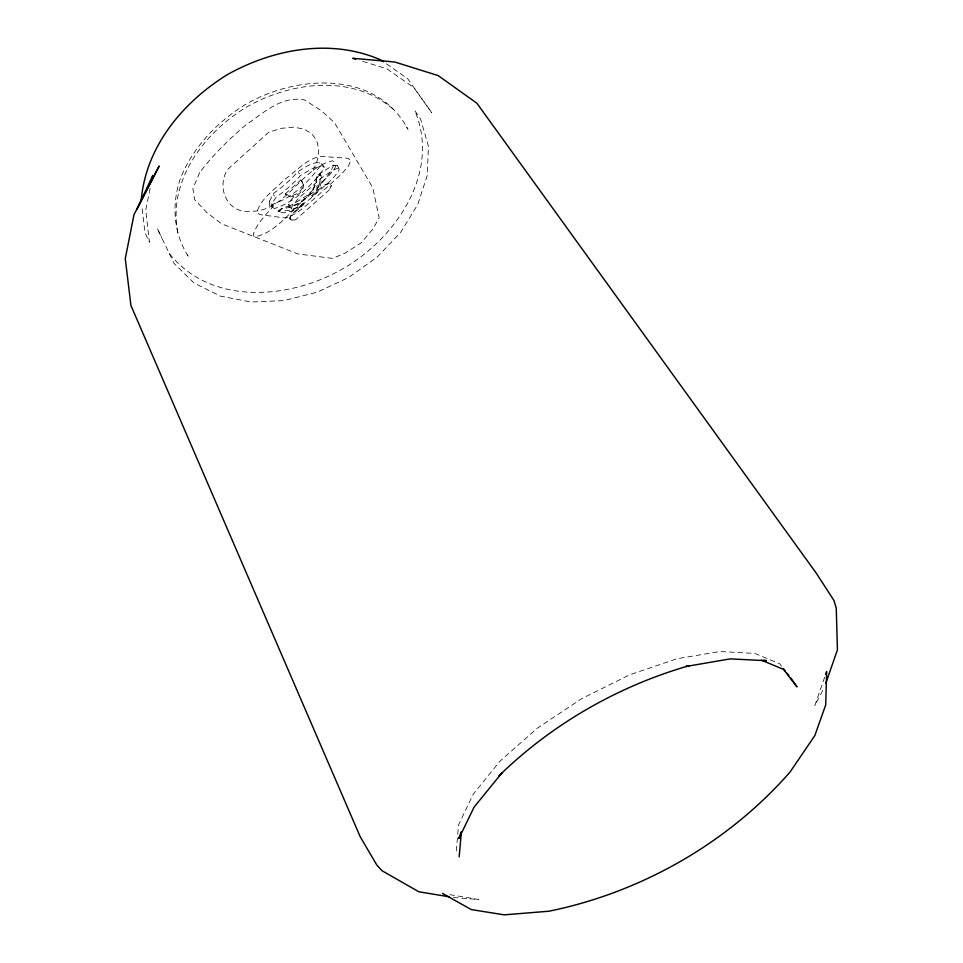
<?xml version="1.0" encoding="UTF-8"?>
<svg xmlns="http://www.w3.org/2000/svg" width="963" height="963" viewBox="0 0 963 963"><rect width="100%" height="100%" fill="white"/><g stroke="black" fill="none" stroke-linecap="round" stroke-linejoin="round"><path stroke-width="0.72" stroke-dasharray="4.82 3.61" d="M320.222 178.745L319.596 184.053L317.248 189.422A24.34 18.285 -29.8 0 1 311.783 195.922L312.578 196.584A25.05 18.815 -29.8 0 0 320.595 174.195L316.382 177.192C316.081 186.798 309.833 195.056 302.213 200.497C295.509 207.623 284.29 204.457 278.006 211.366L278.283 211.872A25.014 18.754 -29.3 0 0 303.935 204.252L303.754 203.049A24.304 18.237 -29.3 0 1 296.399 207.948L290.26 210.139L284.145 210.849M316.382 177.192L316.671 177.686C315.9 194.67 298.374 207.815 282.159 208.429L278.283 211.872M150.12 188.447L145.726 210.09L149.409 242.279L144.968 232.601L141.898 206.287M269.411 201.267L269.52 205.48L274.491 208.514C294.81 202.037 311.868 185.365 324.314 168.284C321.088 155.476 303.875 168.056 297.567 171.883A29.721 5.971 -39.6 0 1 273.721 193.226L269.411 201.267L269.917 203.53L272.144 204.409C292.078 198.185 308.81 181.802 320.92 165.034L320.835 163.794L318.909 162.651M338.157 166.804L339.181 169.295L338.314 171.558L332.079 179.335L309.267 199.606L298.59 206.852L292.258 209.392L289.093 206.564L288.707 204.65L291.62 199.245L295.28 194.971M824.677 677.17L814.842 705.542L824.316 687.474M319.632 175.471L320.294 173.701L320.787 175.483M313.264 170.403L317.585 159.605L318.789 149.397L316.743 140.478L311.555 133.484L303.514 128.922L293.161 127.164L281.208 128.356L268.496 132.437L227.81 169.295C216.025 186.774 226.871 213.473 249.694 211.246C285.999 212.703 299.806 168.513 332.572 160.737L334.245 162.53C331.404 174.195 321.606 182.549 314.311 191.565C293.799 204.902 279.595 231.914 254.376 236.958L253.221 234.695C256.76 223.235 266.077 214.773 273.588 205.817M329.912 188.616L331.32 185.329L330.201 189.109L295.954 219.48L292.186 220.792L289.502 218.36L290.862 215.122L303.754 203.049M289.779 218.866L291.139 215.628L303.935 204.252M285.361 193.804L300.685 180.129L301.25 181.128A10.449 7.848 -29.5 0 1 299.794 193.069A10.449 7.848 -29.5 0 1 285.927 194.803L285.361 193.804A10.449 7.848 -29.5 0 0 299.228 192.07A10.449 7.848 -29.5 0 0 300.685 180.129M316.671 177.686L320.595 174.195M311.783 195.922L323.773 185.269L328.961 183.331L331.609 185.823M318.139 174.616L332.512 165.648L337.11 165.516L338.928 167.767M280.341 210.464L278.006 211.366L280.089 211.728M289.502 218.36L291.909 220.286L295.665 218.974M325.482 185.125L328.961 183.331M453.356 897.492L478.96 899.538L449.817 894.663M362.75 61.379L386.957 68.855L413.789 87.573L431.713 112.719L407.758 78.797L385.85 63.438M324.242 167.02L322.304 165.877L318.681 166.178L313.613 167.947L300.552 175.374A30.395 6.031 -39.6 0 1 276.152 197.174L273.059 201.785L271.722 205.348L272.228 207.635M393.073 109.12C352.037 73.67 290.814 81.879 246.672 106.989C203.554 132.918 166.539 182.151 178.275 234.791M292.258 209.392L291.32 208.61L292.018 206.479L298.061 198.775L321.413 177.999L332.271 170.68L336.075 168.826L338.422 168.356L339.181 169.295M288.707 204.65L289.634 205.42L292.078 204.842L306.318 195.874L328.672 176L334.751 168.369L335.593 166.13L334.835 165.203M169.548 253.775C211.451 306.198 290.67 299.361 343.514 268.352C396.275 237.885 441.054 171.992 414.68 110.396L420.638 119.195L428.415 146.195L427.283 175.314L417.701 204.65L400.572 232.456L377.087 257.181L348.714 277.464L317.044 292.234L283.856 300.612L251.018 302.009L220.467 296.159L194.189 283.11L174.062 263.405L157.258 228.387L161.772 238.03M298.361 172.509L299.469 173.882M273.48 194.767L274.587 196.127M337.11 165.516L337.881 166.491M781.583 666.167L779.777 663.82L754.872 653.42L719.83 651.518L676.941 658.752L629.477 674.882L581.459 698.777L537.041 728.389L500.014 761.131L473.278 794.162L458.569 824.785L456.33 850.798L457.461 853.206M406.446 126.96L407.999 129.283C376.051 69.625 296.399 74.825 245.288 104.558C217 122.205 193.226 146.978 180.526 178.131C171.33 204.541 173.34 233.78 188.941 257.386L187.737 254.87M302.021 181.694L302.599 182.693M350.087 162.145L348.582 165.768L341.853 173.773L313.071 199.81C304.513 206.636 296.086 215.074 285.289 218.011L261.178 214.761L258.517 213.894L257.001 212.029C261.069 198.005 275.274 189.205 285.084 179.142C296.496 171.233 306.86 158.245 321.269 156.415L348.1 158.257L349.786 159.846L350.087 162.145M199.666 172.582L192.877 188.592L194.67 199.786L207.37 213.016L221.646 223.813L297.808 253.907L332.656 258.421L345.26 253.04L361.438 242.652L373.09 228.737L379.145 217.77L372.825 187.857L334.45 122.578L321.052 110.54L304.777 100.032C281.569 95.084 262.839 113.526 245.18 125.455C228.568 139.767 212.919 155.031 199.666 172.582"/><path stroke-width="1.44" d="M459.17 856.817L461.337 832.309M141.212 200.436C145.75 146.557 182.946 102.006 227.593 74.488C273.817 48.764 331.176 38.135 380.987 60.031L383.418 61.74M152.178 178.348L152.768 175.459L137.095 208.923L159.196 166.021L134.013 214.58L125.262 258.686L130.932 305.476L360.234 836.811L376.714 864.894L382.094 870.781L418.857 891.774L449.047 896.782M461.036 832.152L458.845 838.568L474.145 807.03L501.94 772.904L499.111 775.721C552.244 723.923 618.246 686.089 689.496 665.565L685.849 666.504L730.279 658.873L766.452 660.702L763.84 660.149M825.664 674.341L826.651 671.5L825.712 704.892L814.83 735.588L790.021 772.085C727.823 843.07 641.31 892.376 548.934 911.215L504.311 914.85L471.292 909.578L442.535 893.447M825.773 683.297L837.437 649.856L836.257 608.135L833.946 600.443L816.13 572.973L476.866 103.21L438.177 75.596L394.661 61.981L352.783 58.298L355.636 59.188M761.372 660.185L783.497 669.345L797.003 686.872L790.623 677.904M783.388 668.515L785.194 670.862M787.012 673.209L788.817 675.557"/></g></svg>
